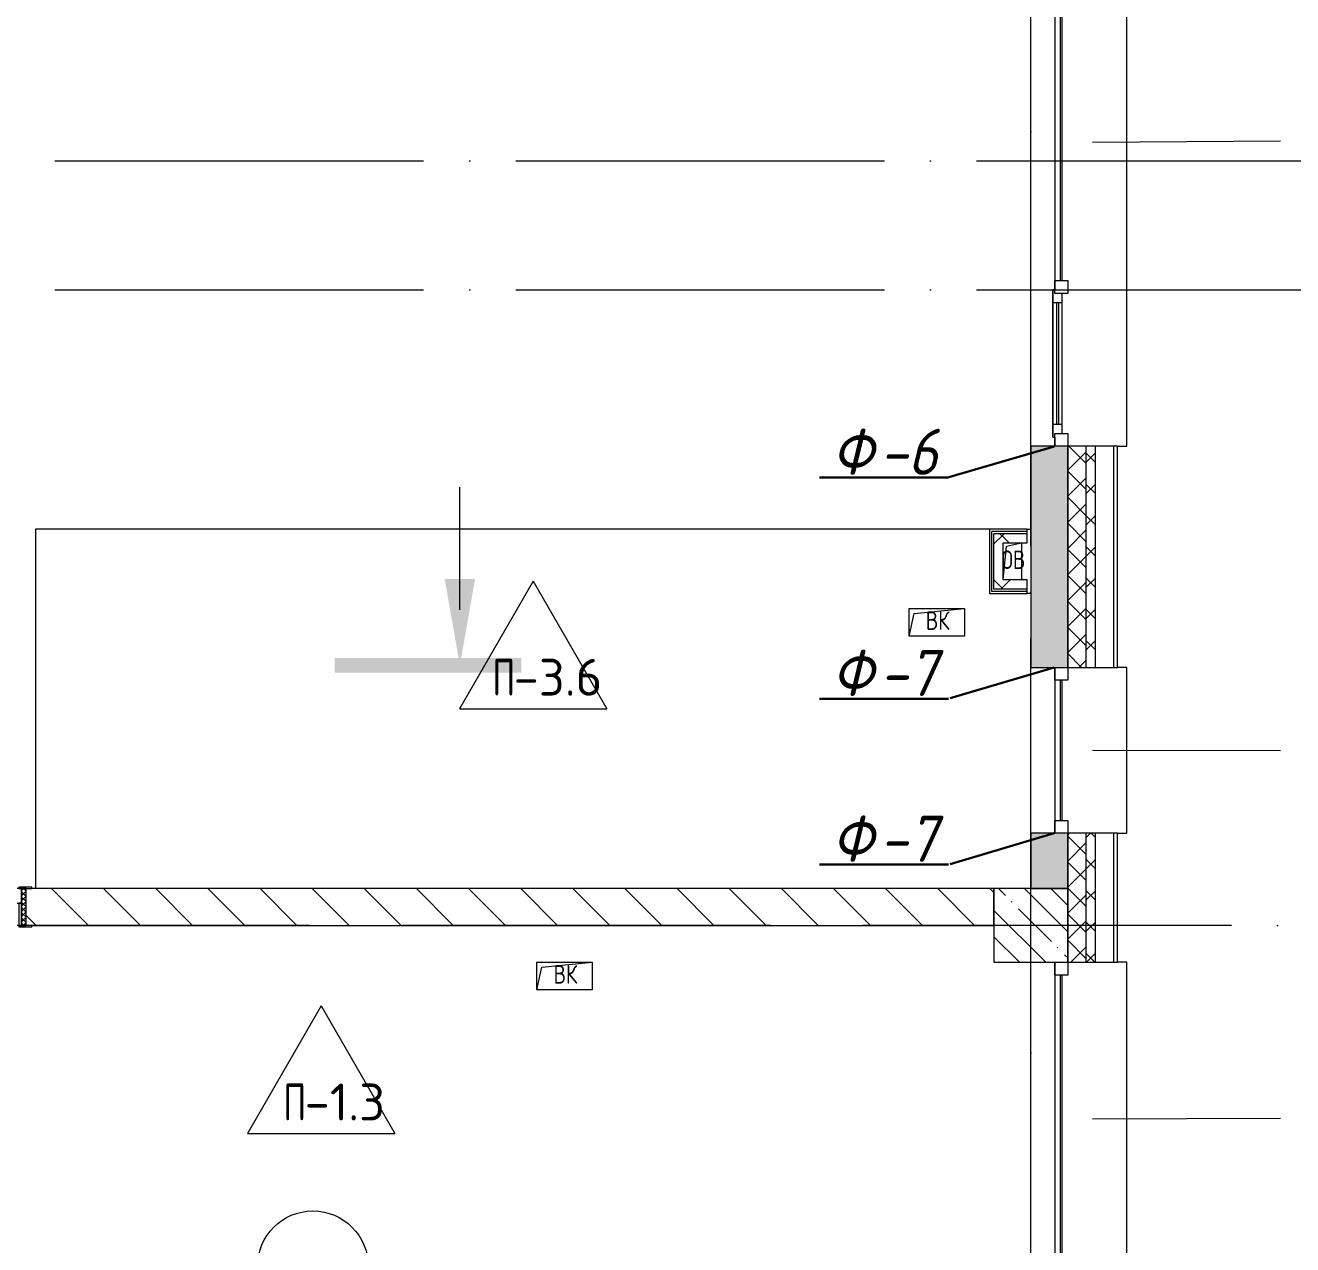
# Model space of a CAD drawing. Header units: millimetres. Extents: x -592259 to 288321, y -552984 to 293768.
# Drawn here: x 159583 to 166458, y 45792 to 52410 of the extents above; entities that cross this region are included whole.
import ezdxf

# ---------------------------------------------------------------- set-up
doc = ezdxf.new("R2010")
doc.units = ezdxf.units.MM
doc.linetypes.add('ADSK_Линия сетки', pattern=[2500, 2000, -250, 0, -250])
doc.linetypes.add('ADSK_Скрыто', pattern=[600, 300, -300])
for name, color, linetype, lineweight in [('2)Фархверки', 40, 'Continuous', 30), ('A-AREA-____-IDEN', 250, 'Continuous', 9), ('A-DETL-GENF-OTLN', 250, 'Continuous', 5), ('A-DOOR-____-MCUT', 250, 'Continuous', 5), ('A-DOOR-____-OTLN', 250, 'Continuous', 5), ('A-DOOR-FRAM-MCUT', 250, 'Continuous', 5), ('A-DOOR-FRAM-OTLN', 250, 'Continuous', 5), ('A-FLOR-____-IDEN', 250, 'Continuous', 9), ('A-FLOR-____-OTLN', 250, 'Continuous', 9), ('A-GLAZ-____-IDEN', 250, 'Continuous', 9), ('A-GLAZ-____-MCUT', 250, 'Continuous', 9), ('A-GLAZ-____-OTLN', 250, 'Continuous', 5), ('A-WALL-____-MCUT', 250, 'Continuous', 13), ('A-WALL-____-PATT', 250, 'Continuous', 13), ('A-WALL-FNSH-MCUT', 250, 'Continuous', 13), ('G-____-____-SYMB', 250, 'ADSK_Скрыто', 9), ('I-WALL-____-OTLN', 250, 'Continuous', 9), ('S-COLS-____-MCUT', 250, 'Continuous', 25), ('S-COLS-____-OTLN', 250, 'Continuous', 9), ('S-GRID-____-OTLN', 250, 'Continuous', 9)]:
    doc.layers.add(name, color=color, linetype=linetype, lineweight=lineweight)
doc.styles.add('ISOCPEUR', font='isocpeur.ttf', dxfattribs={"width": 0.8, "height": 100})
doc.styles.add('ISOCPEUR_2', font='isocpeur.ttf', dxfattribs={"height": 160})
doc.styles.add('ISOCPEUR_I', font='isocpeui.ttf', dxfattribs={"width": 0.9, "height": 12.5})
pattern_1 = [(45, (12287.91, -0.0006), (-141.42136, 141.42136), []), (135, (12287.91, -0.0006), (-141.42136, -141.42136), [])]

# ---------------------------------------------------------------- blocks, each defined once
blk = doc.blocks.new('Разрез - Номер вида сзади_3_5 мм-32550532-АР1_Кладочный план 1 этажа С2и3')
at = {"layer": 'G-____-____-SYMB', "linetype": 'Continuous'}
for points in [[(9.798, 0.404), (9.798, -0.394), (-0.333, -0.394), (-0.333, 0.404)], [(2.176, -4.675), (3, 0), (3.824, -4.675)]]:
    blk.add_hatch(color=256, dxfattribs=at).paths.add_polyline_path(points)
at = {"layer": 'G-____-____-SYMB', "linetype": 'Continuous', "lineweight": 20}
blk.add_line((3, -3), (3, -9.663), dxfattribs=at)
blk = doc.blocks.new('Дверь_СКБ_1Ст_Фрамуга1 - Н_ВВ-9_1250x2600h_Лаборантская-42082236-АР1_Маркировочный план 1 этажа С2и3')
at = {"layer": 'A-DOOR-____-OTLN'}
h = blk.add_hatch(dxfattribs=at)
h.set_pattern_fill('FP_10', color=256, style=0, pattern_type=2)
h.set_pattern_definition([(135, (1676.41, 164.685), (-14.14214, -14.14214), []), (225, (1676.41, 164.685), (14.14214, -14.14214), [])])
h.paths.add_polyline_path([(612.5, -100), (637.5, -100), (637.5, 100), (612.5, 100), (612.5, -98.2)])
at = {"layer": 'A-DOOR-FRAM-OTLN'}
h = blk.add_hatch(dxfattribs=at)
h.set_pattern_fill('FP_11', color=256, style=0, pattern_type=2)
h.set_pattern_definition([(45, (-446.384, 164.685), (-14.1421, 14.1421), []), (135, (-446.384, 164.685), (-14.1421, -14.1421), [])])
h.paths.add_polyline_path([(-612.5, -100), (-587.5, -100), (-587.5, 100), (-612.5, 100), (-612.5, 20)])
at = {"layer": 'A-DOOR-____-MCUT'}
for p, q in [((487.5, 1050), (437.5, 1050)), ((437.5, 1050), (437.5, 100)), ((487.5, 1050), (447.5, 1050)), ((447.5, 100), (447.5, 1050)), ((487.5, 100), (487.5, 1050)), ((487.5, 1050), (487.5, 100)), ((437.5, 100), (487.5, 100)), ((487.5, 100), (447.5, 100))]:
    blk.add_line(p, q, dxfattribs=at)
at = {"layer": 'A-DOOR-____-OTLN'}
blk.add_arc((487.5, 100), 950, 90, 180, dxfattribs=at)
at = {"layer": 'A-DOOR-FRAM-MCUT'}
for p, q in [((-572.5, 108), (-642.5, 108)), ((-642.5, 108), (-642.5, 100)), ((-642.5, 100), (-572.5, 100)), ((-587.5, 100), (-612.5, 100)), ((-612.5, 100), (-612.5, -100)), ((-462.5, 100), (-587.5, 100)), ((-587.5, 100), (-587.5, 20)), ((-587.5, -100), (-587.5, 100)), ((-572.5, 100), (-572.5, 108)), ((-462.5, 60), (-462.5, 100)), ((487.5, 100), (487.5, 60)), ((612.5, 100), (487.5, 100)), ((667.5, 108), (597.5, 108)), ((597.5, 108), (597.5, 100)), ((597.5, 100), (667.5, 100)), ((612.5, 20), (612.5, 100)), ((637.5, 100), (612.5, 100)), ((612.5, 100), (612.5, -100)), ((637.5, -100), (637.5, 100)), ((667.5, 100), (667.5, 108)), ((-587.5, 20), (-452.5, 20)), ((-572.5, 20), (-587.5, 20)), ((-587.5, 20), (-587.5, -100)), ((-572.5, -100), (-572.5, 20)), ((-452.5, 60), (-462.5, 60)), ((-452.5, 20), (-452.5, 60)), ((487.5, 60), (477.5, 60)), ((477.5, 60), (477.5, 20)), ((477.5, 20), (612.5, 20)), ((612.5, 20), (597.5, 20)), ((597.5, 20), (597.5, -100)), ((612.5, -100), (612.5, 20)), ((-572.5, -100), (-642.5, -100)), ((-642.5, -100), (-642.5, -108)), ((-642.5, -108), (-572.5, -108)), ((-612.5, -100), (-587.5, -100)), ((-587.5, -100), (-572.5, -100)), ((-572.5, -108), (-572.5, -100)), ((597.5, -100), (612.5, -100)), ((667.5, -100), (597.5, -100)), ((597.5, -100), (597.5, -108)), ((597.5, -108), (667.5, -108)), ((612.5, -100), (637.5, -100)), ((667.5, -108), (667.5, -100))]:
    blk.add_line(p, q, dxfattribs=at)
blk = doc.blocks.new('Окно_СКБ_1Ст1 - 120_Окно_СКБ_1Ст_1700_ОК19Л-29018914-АР1_Маркировочный план 1 этажа С2и3')
at = {"layer": 'A-GLAZ-____-MCUT'}
for p, q in [((-850, -195), (-850, -125)), ((-850, -125), (-780, -125)), ((-780, -125), (-780, -195)), ((780, -195), (780, -125)), ((780, -125), (850, -125)), ((850, -125), (850, -195)), ((-780, -195), (-850, -195)), ((850, -195), (780, -195))]:
    blk.add_line(p, q, dxfattribs=at)
at = {"layer": 'A-GLAZ-____-MCUT', "lineweight": 5}
for p, q in [((780, -155), (-780, -155)), ((780, -165), (-780, -165))]:
    blk.add_line(p, q, dxfattribs=at)
at = {"layer": 'A-GLAZ-____-OTLN'}
blk.add_line((-850, -195), (850, -195), dxfattribs=at)
blk = doc.blocks.new('WNW_Отлив1 - Отлив_металлический 2-28595994-АР1_Маркировочный план 1 этажа С2и3')
at = {"layer": 'A-GLAZ-____-OTLN'}
for p, q in [((850, 320), (-850, 320)), ((-850, 320), (-850, 270)), ((850, 270), (850, 320))]:
    blk.add_line(p, q, dxfattribs=at)
blk = doc.blocks.new('Окно_СКБ_1Ст1 - 120_Окно_СКБ_1Ст_900_ОК4_EI30-35456439-АР1_Маркировочный план 1 этажа С2и3')
at = {"layer": 'A-GLAZ-____-MCUT'}
for p, q in [((-450, -195), (-450, -125)), ((-450, -125), (-380, -125)), ((-380, -125), (-380, -195)), ((380, -195), (380, -125)), ((380, -125), (450, -125)), ((450, -125), (450, -195)), ((-380, -195), (-450, -195)), ((450, -195), (380, -195))]:
    blk.add_line(p, q, dxfattribs=at)
at = {"layer": 'A-GLAZ-____-MCUT', "lineweight": 5}
for p, q in [((380, -155), (-380, -155)), ((380, -165), (-380, -165))]:
    blk.add_line(p, q, dxfattribs=at)
at = {"layer": 'A-GLAZ-____-OTLN'}
blk.add_line((-450, -195), (450, -195), dxfattribs=at)
blk = doc.blocks.new('WNW_Отлив1 - Отлив_металлический 2-28596055-АР1_Маркировочный план 1 этажа С2и3')
at = {"layer": 'A-GLAZ-____-OTLN'}
for p, q in [((450, 320), (-450, 320)), ((-450, 320), (-450, 270)), ((450, 270), (450, 320))]:
    blk.add_line(p, q, dxfattribs=at)
blk = doc.blocks.new('Окно_СКБ_2Ст1 - Окно_СКБ_2Ст 3300_ОК2-V49-АР1_Маркировочный план 1 этажа С2и3')
at = {"layer": 'A-GLAZ-____-MCUT'}
for p, q in [((-1650, -195), (-1650, -125)), ((-1650, -125), (-1580, -125)), ((-1580, -125), (-1580, -195)), ((750, -195), (750, -125)), ((750, -125), (820, -125)), ((820, -125), (820, -195)), ((1580, -195), (1580, -125)), ((1580, -125), (1650, -125)), ((1650, -125), (1650, -195)), ((-1580, -195), (-1650, -195)), ((820, -195), (750, -195)), ((820, -195), (800, -195)), ((800, -195), (800, -205)), ((800, -205), (1600, -205)), ((1600, -205), (800, -205)), ((1580, -155), (820, -155)), ((820, -155), (820, -195)), ((870, -205), (870, -155)), ((1530, -205), (1530, -155)), ((1580, -195), (1580, -155)), ((1650, -195), (1580, -195)), ((1600, -195), (1580, -195)), ((1600, -205), (1600, -195))]:
    blk.add_line(p, q, dxfattribs=at)
at = {"layer": 'A-GLAZ-____-MCUT', "lineweight": 5}
for p, q in [((750, -155), (-1580, -155)), ((750, -165), (-1580, -165)), ((870, -175), (1530, -175)), ((1530, -185), (870, -185))]:
    blk.add_line(p, q, dxfattribs=at)
at = {"layer": 'A-GLAZ-____-OTLN'}
for p, q in [((-1650, -195), (800, -195)), ((1600, -195), (1650, -195))]:
    blk.add_line(p, q, dxfattribs=at)
blk = doc.blocks.new('WNW_Отлив1 - Отлив_металлический 2-28598290-АР1_Маркировочный план 1 этажа С2и3')
at = {"layer": 'A-GLAZ-____-OTLN'}
for p, q in [((1650, 320), (-1650, 320)), ((-1650, 320), (-1650, 270)), ((1650, 270), (1650, 320))]:
    blk.add_line(p, q, dxfattribs=at)
blk = doc.blocks.new('_Wn_-As_OpeningMEP_floor__Rectangular - _Wn_-As_OpeningMEP_floor__Rectangular-34707406-АР1_Маркировочный план 1 этажа С2и3')
at = {"layer": 'A-DETL-GENF-OTLN', "lineweight": 5}
for p, q in [((-150, -25), (-123.4, 98.4)), ((-123.4, 98.4), (150, 125))]:
    blk.add_line(p, q, dxfattribs=at)
blk = doc.blocks.new('_Wn_-As_OpeningMEP_floor__Rectangular - _Wn_-As_OpeningMEP_floor__Rectangular-37163451-АР1_Маркировочный план 1 этажа С2и3')
at = {"layer": 'A-DETL-GENF-OTLN', "lineweight": 5}
for p, q in [((-32.3, 132.3), (50, 150)), ((-50, -50), (-32.3, 132.3))]:
    blk.add_line(p, q, dxfattribs=at)
blk = doc.blocks.new('AAR_СКБ_Марка_Помещения_мал - Номер-28977439-АР1_Маркировочный план 1 этажа С2и3')
at = {"layer": 'A-AREA-____-IDEN'}
blk.add_circle((-0.028, 0), 3, dxfattribs=at)
blk = doc.blocks.new('AAR_СКБ_Марка_Перекрытия - Марка пола-17325028-АР1_Маркировочный план 1 этажа С2и3')
at = {"layer": 'A-FLOR-____-IDEN'}
for p, q in [((0, 6.932), (-4.002, 0)), ((0, 6.932), (4.002, 0)), ((-4.002, 0), (4.002, 0))]:
    blk.add_line(p, q, dxfattribs=at)

msp = doc.modelspace()

# ---------------------------------------------------------------- hatches: boundary and pattern name
at = {"layer": 'A-WALL-____-PATT', "lineweight": 15, "true_color": 0x000000}
h = msp.add_hatch(dxfattribs=at)
h.set_pattern_fill('FP_53', color=18, style=0, pattern_type=2)
h.set_pattern_definition([(135, (12287.91, -0.0006), (-84.85281, -84.85281), []), (225, (12287.91, -0.0006), (84.85281, -84.85281), [])])
h.paths.add_polyline_path([(165337.9138, -275), (165387.9138, -274.6831), (165386.9138, 624.9994), (165337.9138, 624.9994), (165337.9138, -235.4489)])
h.paths.add_polyline_path([(165386.9138, 2324.9994), (165387.9138, 2324.9994), (165386.9138, 3024.9994), (165337.9138, 3024.9994), (165337.9138, 2324.9994)])
h.paths.add_polyline_path([(165387.9138, 3924.9994), (165386.9138, 5124.9994), (165337.9138, 5124.9994), (165337.9138, 3924.9994), (165386.9138, 3924.9994)])
h.paths.add_polyline_path([(165337.9138, 8424.9994), (165387.9138, 8424.9994), (165386.9138, 9624.9994), (165337.9138, 9624.9994), (165337.9138, 8799.0577)])
h.paths.add_polyline_path([(165365.6416, 11324.9994), (165387.9138, 11324.9994), (165386.9138, 12024.9994), (165337.9138, 12024.9994), (165337.9138, 11324.9994), (165362.8229, 11324.9994)])
h.paths.add_polyline_path([(165387.9138, 12924.9994), (165386.9138, 13225.3683), (165337.9138, 13225.3683), (165337.9138, 12925), (165386.9138, 12924.9994)])
h.paths.add_polyline_path([(165362.8985, 13525.3683), (165387.9138, 13525.3683), (165387.9138, 14124.9994), (165337.9138, 14124.9994), (165337.9138, 13525.3683)])
h.paths.add_polyline_path([(165374.1295, 17424.9994), (165387.9138, 17424.9994), (165387.9138, 18624.9994), (165337.9138, 18624.9994), (165337.9138, 17425), (165374.0437, 17425)])
h.paths.add_polyline_path([(165337.9138, 20324.9994), (165387.9138, 20324.9994), (165387.9138, 21024.9994), (165337.9138, 21024.9994)])
h.paths.add_polyline_path([(165387.9138, 21924.9994), (165387.9138, 23124.9994), (165337.9138, 23124.9994), (165337.9138, 21925), (165359.3769, 21924.9994)])
h.paths.add_polyline_path([(165344.6243, 26424.9994), (165387.9138, 26424.9994), (165387.9138, 27624.9994), (165337.9138, 27624.9994), (165337.9138, 26425), (165344.3405, 26425)])
h.paths.add_polyline_path([(165387.9138, 28524.9994), (165387.9138, 29224.9994), (165337.9138, 29224.9994), (165337.9138, 28524.9994)])
h.paths.add_polyline_path([(165387.9138, 30924.9994), (165387.9138, 32124.9994), (165337.9138, 32124.9994), (165337.9138, 30924.9994)])
h.paths.add_polyline_path([(165387.9138, 35424.9994), (165387.9138, 36624.9994), (165337.9138, 36624.9994), (165337.9138, 35424.9994)])
h.paths.add_polyline_path([(165387.9138, 39924.9994), (165387.9138, 41125), (165337.9138, 41125), (165337.9138, 39924.9994)])
h.paths.add_polyline_path([(165387.9138, 42025), (165387.9138, 42725), (165337.9138, 42725), (165337.9138, 42025)])
h.paths.add_polyline_path([(165387.9138, 44425), (165387.9138, 45625), (165337.9138, 45625), (165337.9138, 44425)])
h.paths.add_polyline_path([(165387.9138, 47325), (165387.9138, 48024.9994), (165337.9138, 48024.9994), (165337.9138, 47325)])
h.paths.add_polyline_path([(165387.9138, 48924.9994), (165387.9138, 50124.9994), (165337.9138, 50124.9994), (165337.9138, 48924.9994)])
h.paths.add_polyline_path([(165337.9138, 53424.9994), (165387.9138, 53424.9994), (165387.9138, 54624.9994), (165337.9138, 54624.9994), (165337.9138, 53727.4152)])
h.paths.add_polyline_path([(165387.9138, 57924.9994), (165386.9138, 59075), (165337.9138, 59075), (165337.9138, 57924.9994)])
h = msp.add_hatch(dxfattribs=at)
h.set_pattern_fill('FP_52', color=18, style=0, pattern_type=2)
h.set_pattern_definition([(45, (12287.91, -0.0006), (-70.71068, 70.71068), []), (135, (12287.91, -0.0006), (-70.71068, -70.71068), [])])
h.paths.add_polyline_path([(165237.9138, -175), (165337.9138, -175), (165337.9138, 624.9994), (165237.9138, 624.9994), (165237.9138, -85.6642)])
h.paths.add_polyline_path([(165264.2854, 2324.9994), (165337.9138, 2324.9994), (165337.9138, 3024.9994), (165237.9138, 3024.9994), (165237.9138, 2324.9994)])
h.paths.add_polyline_path([(165282.8081, 3924.9994), (165337.9138, 3924.9994), (165337.9138, 5124.9994), (165237.9138, 5124.9994), (165237.9138, 3924.9994), (165281.8032, 3925)])
h.paths.add_polyline_path([(165237.9138, 8424.9994), (165337.9138, 8424.9994), (165337.9138, 9624.9994), (165237.9138, 9624.9994), (165237.9138, 8799.0577)])
h.paths.add_polyline_path([(165237.9138, 11324.9994), (165337.9138, 11324.9994), (165337.9138, 12024.9994), (165237.9138, 12024.9019), (165237.9138, 11729.168)])
h.paths.add_polyline_path([(165237.9138, 12924.9994), (165337.9137, 12925), (165337.9138, 13225.3683), (165237.9138, 13225.3683)])
h.paths.add_polyline_path([(165237.9138, 13525.3683), (165337.9138, 13525.3683), (165337.9138, 14124.9994), (165237.9138, 14124.6388), (165237.9138, 13682.5749)])
h.paths.add_polyline_path([(165337.9137, 17425), (165337.9138, 18624.9994), (165237.9138, 18624.9994), (165237.9138, 17425)])
h.paths.add_polyline_path([(165237.9138, 20324.9994), (165337.9138, 20324.9994), (165337.9138, 21024.9994), (165237.9138, 21024.9994)])
h.paths.add_polyline_path([(165237.9138, 21925), (165337.9137, 21925), (165337.9138, 23124.9994), (165237.9138, 23124.9994), (165237.9138, 22324.9342)])
h.paths.add_polyline_path([(165337.9137, 26425), (165337.9138, 27624.9994), (165237.9138, 27624.9994), (165237.9138, 26425)])
h.paths.add_polyline_path([(165337.9138, 28524.9994), (165337.9138, 29224.9994), (165237.9138, 29224.8142), (165237.9138, 28524.9994), (165337.7397, 28524.9994)])
h.paths.add_polyline_path([(165337.9138, 30924.9994), (165337.9138, 32124.9994), (165237.9138, 32124.9994), (165237.9138, 30924.9994), (165329.8717, 30924.9994)])
h.paths.add_polyline_path([(165314.6372, 35424.9994), (165337.9138, 35424.9994), (165337.9138, 36624.9994), (165237.9138, 36624.9994), (165237.9138, 35424.9994)])
h.paths.add_polyline_path([(165299.7856, 39924.9994), (165337.9138, 39924.9994), (165337.9138, 41125), (165237.9138, 41124.9989), (165237.9138, 39924.9994)])
h.paths.add_polyline_path([(165293.482, 42025), (165337.9138, 42025), (165337.9138, 42725), (165237.9138, 42725), (165237.9138, 42025), (165292.8549, 42025)])
h.paths.add_polyline_path([(165284.934, 44425), (165337.9138, 44425), (165337.9138, 45625), (165237.9138, 45625), (165237.9138, 44425)])
h.paths.add_polyline_path([(165237.9138, 47325), (165337.9138, 47325), (165337.9138, 48024.9994), (165237.9138, 48024.9994), (165237.9138, 47725)])
h.paths.add_polyline_path([(165237.9138, 48924.9994), (165337.9138, 48924.9994), (165337.9138, 50124.9994), (165237.9138, 50124.9994), (165237.9138, 49820.6015)])
h.paths.add_polyline_path([(165237.9138, 53424.9994), (165337.9138, 53424.9994), (165337.9138, 54624.9994), (165237.9138, 54624.9994), (165237.9138, 53727.4152)])
h.paths.add_polyline_path([(165237.9138, 57924.9994), (165337.9138, 57924.9994), (165337.9138, 58975), (165237.9138, 58975), (165237.9138, 58575)])
h = msp.add_hatch(dxfattribs=at)
h.set_pattern_fill('FP_3', color=18, style=0, pattern_type=2)
h.set_pattern_definition([(50, (12287.9, -0.0006), (364.36793, -31.8783), [38.1, -419.1]), (355, (12287.9, -0.0006), (-70.48585, 382.1133), [30.48, -335.28]), (100.451, (12318.28, -2.66), (293.885, 350.2334), [32.38, -356.18]), (46.184, (12287.9, 101.6), (542.1585, -84.0858), [57.15, -628.65]), (96.636, (12333.1, 94.6), (474.8049, 494.8554), [48.57, -534.27]), (351.184, (12287.9, 101.6), (474.8102, 494.85), [45.72, -502.92]), (21, (12338.7, 76.2), (303.22847, -204.53046), [38.1, -419.1]), (326, (12338.7, 76.2), (123.6039, 368.37604), [30.48, -335.28]), (71.451, (12364, 59.16), (426.8341, 163.8427), [32.38, -356.18]), (37.5, (12287.91, -0.0006), (6.17665, 169.11015), [16.764, -314.452, 16.764, -323.596, -336.55]), (37.5, (12287.91, -0.0006), (6.17665, 169.11015), [-671.576, 16.764, -319.786]), (7.5, (12287.91, -0.0006), (133.63888, 200.3615), [16.764, -177.292, 16.764, -306.832, -128.27]), (7.5, (12287.91, -0.0006), (133.63888, 200.3615), [-517.652, 16.764, -111.506]), (327.5, (12174.63, -0.0006), (271.18182, -11.45836), [16.764, -110.236, 16.764, -379.476, -525.78]), (327.5, (12174.63, -0.0006), (271.18182, -11.45836), [-523.24, 16.764, -509.016]), (317.5, (12123.83, -0.0006), (296.2585, 50.85285), [16.764, -148.336, 16.764, -246.38, -373.38]), (317.5, (12123.83, -0.0006), (296.2585, 50.85285), [-428.244, 16.764, -356.616])])
h.paths.add_polyline_path([(165037.8919, -175), (165236.9138, -174.511), (165037.8919, -75), (165037.8919, -171.0626)])
h.paths.add_polyline_path([(165037.8919, 125), (165237.8919, 225), (165236.9138, 624.9994), (165037.8919, 624.9994), (165037.8919, 225)])
h.paths.add_polyline_path([(165236.9138, 2324.9994), (165237.8919, 2324.9994), (165236.9138, 3024.9994), (165037.8925, 3024.9974), (165037.9789, 2324.9994), (165216.2645, 2324.9994)])
h.paths.add_polyline_path([(165037.9138, 4325), (165237.8919, 4325), (165236.9138, 5124.9994), (165037.8919, 5124.9994), (165037.8925, 4325)])
h.paths.add_polyline_path([(165141.3906, 8825), (165237.8919, 8825), (165236.9138, 9624.9994), (165037.8919, 9624.9994), (165037.8919, 8825), (165139.5446, 8825)])
h.paths.add_polyline_path([(165114.5786, 11324.9994), (165237.8919, 11324.9994), (165236.9138, 12024.9994), (165037.8919, 12024.9994), (165037.9148, 11324.9994), (165112.2198, 11324.9994)])
h.paths.add_polyline_path([(165093.129, 13325), (165236.9138, 13325), (165236.9138, 14124.9994), (165037.8919, 14124.9994), (165037.8919, 13325), (165090.36, 13325)])
h.paths.add_polyline_path([(165044.8674, 17825), (165237.8919, 17825), (165236.9138, 18624.9994), (165037.8919, 18624.9994), (165037.8919, 17825), (165041.1754, 17825)])
h.paths.add_polyline_path([(165037.9138, 20324.9994), (165237.8919, 20324.9994), (165236.9138, 21024.9994), (165037.8919, 21024.9994), (165037.8919, 20324.9994)])
h.paths.add_polyline_path([(165037.9138, 22325), (165237.8919, 22325), (165236.9138, 23124.9994), (165037.8919, 23124.9994), (165037.8919, 22325)])
h.paths.add_polyline_path([(165237.8919, 26825), (165236.9138, 27624.9994), (165037.8919, 27624.9994), (165037.8919, 26825), (165236.9138, 26825)])
h.paths.add_polyline_path([(165068.9434, 28524.9994), (165237.8919, 28524.9994), (165236.9138, 29224.9994), (165037.8919, 29224.9994), (165037.9138, 28524.9994)])
h.paths.add_polyline_path([(165037.9138, 31325), (165237.8919, 31325), (165236.9138, 32124.9994), (165037.8919, 32124.9994), (165037.8919, 31325)])
h.paths.add_polyline_path([(165237.8919, 35424.9994), (165236.9138, 35825), (165037.8919, 35825), (165037.9138, 35424.9994), (165236.9138, 35424.9994)])
h.paths.add_polyline_path([(165037.9138, 36225), (165237.8919, 36225), (165236.9138, 36624.9994), (165037.8919, 36624.9994), (165037.8919, 36225)])
h.paths.add_polyline_path([(165037.9138, 39924.9994), (165237.8919, 39924.9994), (165236.9138, 40725), (165037.8919, 40725), (165037.8919, 39924.9994)])
h.paths.add_polyline_path([(165037.9138, 42025), (165237.8919, 42025), (165236.9138, 42725), (165037.8919, 42725), (165037.8919, 42025)])
h.paths.add_polyline_path([(165039.9348, 44425), (165237.8919, 44425), (165236.9138, 45625), (165037.8919, 45625), (165037.9138, 44425)])
h.paths.add_polyline_path([(165084.8373, 47725), (165237.8919, 47725), (165236.9138, 48024.9994), (165037.8919, 48024.9994), (165037.9138, 47725)])
h.paths.add_polyline_path([(165236.9138, 48924.9994), (165237.8919, 48924.9994), (165236.9138, 50124.9994), (165037.8919, 50124.9994), (165037.9138, 48924.9994), (165234.5953, 48924.9994)])
h.paths.add_polyline_path([(165100.5645, 53825), (165237.8919, 53825), (165236.9138, 54624.9994), (165037.8919, 54624.9994), (165037.9138, 53825), (165045.6407, 53825)])
h.paths.add_polyline_path([(165198.7125, 57924.9994), (165237.8919, 57924.9994), (165236.9138, 58575), (165037.8919, 58575), (165037.9138, 57924.9994), (165167.9138, 57924.9994)])
h = msp.add_hatch(dxfattribs=at)
h.set_pattern_fill('FP_83', color=18, style=0, pattern_type=2)
h.set_pattern_definition(pattern_1)
h.paths.add_polyline_path([(164837.9138, 49400.3155), (164887.9138, 49400.3155), (164887.9138, 49650.3155), (164837.9138, 49650.3155), (164837.9138, 49515.4839)])
h = msp.add_hatch(dxfattribs=at)
h.set_pattern_fill('FP_83', color=18, style=0, pattern_type=2)
h.set_pattern_definition(pattern_1)
h.paths.add_polyline_path([(164987.8931, 49600.3155), (165017.8919, 49600.3155), (165017.8919, 49650.3155), (164887.9138, 49650.3155), (164887.9138, 49600.3155), (164892.8564, 49600.3155)])
h = msp.add_hatch(dxfattribs=at)
h.set_pattern_fill('FP_83', color=18, style=0, pattern_type=2)
h.set_pattern_definition(pattern_1)
h.paths.add_polyline_path([(165017.8919, 49350.3155), (165017.8919, 49400.3155), (164837.9138, 49400.3155), (164837.9138, 49350.3155), (164987.8931, 49350.3155)])
h = msp.add_hatch(dxfattribs=at)
h.set_pattern_fill('FP_2', color=18, style=0, pattern_type=2)
h.set_pattern_definition([(135, (12287.91, -0.0006), (-141.42136, -141.42136), [])])
h.paths.add_polyline_path([(162658.5476, 47525), (164837.8919, 47525), (164837.8919, 47725), (159587.8919, 47725), (159587.8919, 47525), (162568.9749, 47525)])
h.paths.add_polyline_path([(158307.8919, 47525), (158337.8919, 47525), (158337.8919, 47725), (157737.8919, 47725), (157737.8919, 47525), (157837.9138, 47525)])
at = {"layer": 'S-COLS-____-OTLN', "lineweight": 5, "true_color": 0x000000}
h = msp.add_hatch(dxfattribs=at)
h.set_pattern_fill('FP_1', color=18, style=0, pattern_type=2)
h.set_pattern_definition([(135, (12287.91, -0.0006), (-142.5612, -142.5612), []), (135, (12430.48, -0.0006), (-142.5612, -142.5612), [252.016, -50.403, 3.353, -47.05])])
h.paths.add_polyline_path([(165023.8833, 47325), (165237.8919, 47325), (165236.9138, 47725), (164837.8919, 47725), (164837.9224, 47325.0006), (164987.8931, 47325)])

# ---------------------------------------------------------------- linework, layer by layer
at = {"layer": '2)Фархверки'}
for p, q in [((165165.2337, 50124.637), (164593.5821, 49957.6301)), ((164591.0767, 49954.9863), (163891.0767, 49954.9863)), ((165165.2337, 48924.637), (164600.217, 48757.6301)), ((164591.0767, 48754.9863), (163891.0767, 48754.9863)), ((165165.2337, 48024.637), (164600.217, 47857.6301)), ((164591.0767, 47854.9863), (163891.0767, 47854.9863))]:
    msp.add_line(p, q, dxfattribs=at)
at = {"layer": 'A-FLOR-____-OTLN', "color": 18, "lineweight": 5, "true_color": 0x000000}
for p, q in [((164812.9138, 49675.3155), (159637.9138, 49675.3155)), ((159637.9138, 49675.3155), (159637.9138, 47725)), ((165017.8919, 49675.3155), (165037.8919, 49675.3155)), ((164987.8931, 49600.3155), (164987.8931, 49400.3155)), ((165037.8919, 49325.3155), (165017.8919, 49325.3155)), ((164378.28, 49094.6437), (164378.28, 49244.6437)), ((164378.28, 49244.6437), (164678.28, 49244.6437)), ((164678.28, 49244.6437), (164678.28, 49094.6437)), ((164678.28, 49094.6437), (164378.28, 49094.6437)), ((162358.5476, 47175.0006), (162358.5476, 47325.0006)), ((162358.5476, 47325.0006), (162658.5476, 47325.0006)), ((162658.5476, 47325.0006), (162658.5476, 47175.0006)), ((162658.5476, 47175.0006), (162358.5476, 47175.0006))]:
    msp.add_line(p, q, dxfattribs=at)
at = {"layer": 'A-GLAZ-____-IDEN', "color": 18, "lineweight": 15, "true_color": 0x000000}
for p, q in [((165372.9138, 51774.9994), (166391.8278, 51781.9821)), ((165372.9138, 48474.9994), (166391.8278, 48474.542)), ((165372.9138, 46475), (166391.8278, 46479.5052))]:
    msp.add_line(p, q, dxfattribs=at)
at = {"layer": 'A-WALL-____-MCUT', "color": 18, "lineweight": 15, "true_color": 0x000000}
for p, q in [((165037.8919, 50124.9994), (165037.8919, 48924.9994)), ((165237.8919, 50124.9994), (165037.8919, 50124.9994)), ((165237.8919, 48924.9994), (165237.8919, 50124.9994)), ((165337.9138, 50124.9994), (165237.9138, 50124.9994)), ((165237.9138, 50124.9994), (165237.9138, 48924.9994)), ((165387.9138, 50124.9994), (165337.9138, 50124.9994)), ((165337.9138, 48924.9994), (165337.9138, 50124.9994)), ((165487.9138, 50124.9994), (165387.9138, 50124.9994)), ((165387.9138, 48924.9994), (165387.9138, 50124.9994)), ((165487.9138, 48924.9994), (165487.9138, 50124.9994)), ((164825.4138, 49337.8155), (164825.4138, 49662.8155)), ((165017.8919, 49662.8155), (164825.4138, 49662.8155)), ((164837.9138, 49350.3155), (164837.9138, 49650.3155)), ((165017.8919, 49650.3155), (164837.9138, 49650.3155)), ((165017.8919, 49600.3155), (165017.8919, 49650.3155)), ((164887.9138, 49400.3155), (164887.9138, 49600.3155)), ((164887.9138, 49600.3155), (165017.8919, 49600.3155)), ((165017.8919, 49400.3155), (164887.9138, 49400.3155)), ((165017.8919, 49350.3155), (165017.8919, 49400.3155)), ((165017.8919, 49337.8155), (164825.4138, 49337.8155)), ((165017.8919, 49350.3155), (164837.9138, 49350.3155)), ((165037.8919, 48924.9994), (165237.8919, 48924.9994)), ((165237.9138, 48924.9994), (165337.9138, 48924.9994)), ((165337.9138, 48924.9994), (165387.9138, 48924.9994)), ((165387.9138, 48924.9994), (165487.9138, 48924.9994)), ((165037.8919, 48024.9994), (165037.8919, 47725)), ((165237.8919, 48024.9994), (165037.8919, 48024.9994)), ((165237.8919, 47725), (165237.8919, 48024.9994)), ((165337.9138, 48024.9994), (165237.9138, 48024.9994)), ((165237.9138, 48024.9994), (165237.9138, 47725)), ((165387.9138, 48024.9994), (165337.9138, 48024.9994)), ((165337.9138, 47325), (165337.9138, 48024.9994)), ((165487.9138, 48024.9994), (165387.9138, 48024.9994)), ((165387.9138, 47325), (165387.9138, 48024.9994)), ((165487.9138, 47325), (165487.9138, 48024.9994)), ((164837.8919, 47725), (159617.8919, 47725)), ((164837.8919, 47525), (164837.8919, 47725)), ((165037.8919, 47725), (165237.8919, 47725)), ((165237.9138, 47725), (165237.9138, 47325)), ((159617.8919, 47525), (164837.8919, 47525)), ((165237.9138, 47325), (165337.9138, 47325)), ((165337.9138, 47325), (165387.9138, 47325)), ((165387.9138, 47325), (165487.9138, 47325))]:
    msp.add_line(p, q, dxfattribs=at)
at = {"layer": 'A-WALL-FNSH-MCUT', "lineweight": 15}
for p, q in [((165507.9138, 50124.9994), (165487.9138, 50124.9994)), ((165507.9138, 48924.9994), (165507.9138, 50124.9994)), ((164812.9138, 49675.3155), (164812.9138, 49325.3155)), ((165017.8919, 49675.3155), (164812.9138, 49675.3155)), ((165017.8919, 49650.3155), (165017.8919, 49675.3155)), ((164812.9138, 49325.3155), (165017.8919, 49325.3155)), ((165017.8919, 49325.3155), (165017.8919, 49350.3155)), ((165487.9138, 48924.9994), (165507.9138, 48924.9994)), ((165507.9138, 48024.9994), (165487.9138, 48024.9994)), ((165507.9138, 47325), (165507.9138, 48024.9994)), ((165487.9138, 47325), (165507.9138, 47325))]:
    msp.add_line(p, q, dxfattribs=at)
at = {"layer": 'I-WALL-____-OTLN', "color": 18, "lineweight": 15, "true_color": 0x000000}
for p, q in [((165037.8919, 50124.9994), (165037.8919, 53424.9994)), ((165037.8919, 48024.9994), (165037.8919, 48924.9994)), ((165037.8919, 45625), (165037.8919, 47325))]:
    msp.add_line(p, q, dxfattribs=at)
at = {"layer": 'S-COLS-____-MCUT', "color": 18, "lineweight": 5, "true_color": 0x000000}
for p, q in [((165037.8919, 47725), (164837.8919, 47725)), ((164837.8919, 47725), (164837.8919, 47325)), ((165237.8919, 47325), (165237.8919, 47725)), ((164837.8919, 47325), (165237.8919, 47325))]:
    msp.add_line(p, q, dxfattribs=at)
at = {"layer": 'S-COLS-____-OTLN', "color": 18, "lineweight": 5, "true_color": 0x000000}
msp.add_line((165237.8919, 47725), (165037.8919, 47725), dxfattribs=at)
at = {"layer": 'S-GRID-____-OTLN', "color": 18, "linetype": 'ADSK_Линия сетки', "true_color": 0x000000}
for p, q in [((165037.9138, -2919.5356), (165037.9138, 61063.6538)), ((77240.3519, 51675), (168626.8279, 51675)), ((77240.3519, 50975), (168626.8279, 50975)), ((168626.8279, 47525), (111607.9138, 47525))]:
    msp.add_line(p, q, dxfattribs=at)

# ---------------------------------------------------------------- block references
at = {"layer": 'A-AREA-____-IDEN', "color": 18, "true_color": 0x000000, "xscale": 99.99999999999993, "yscale": 99.99999999999993, "zscale": 99.99999999999993}
msp.add_blockref('AAR_СКБ_Марка_Помещения_мал - Номер-28977439-АР1_Маркировочный план 1 этажа С2и3', (161145.4575, 45675.1989), dxfattribs=at)
at = {"layer": 'A-DOOR-____-OTLN', "color": 18, "true_color": 0x000000}
msp.add_blockref('Дверь_СКБ_1Ст_Фрамуга1 - Н_ВВ-9_1250x2600h_Лаборантская-42082236-АР1_Маркировочный план 1 этажа С2и3', (158950.3919, 47625), dxfattribs=at)
at = {"layer": 'A-FLOR-____-IDEN', "color": 18, "true_color": 0x000000, "xscale": 99.99999999999993, "yscale": 99.99999999999993, "zscale": 99.99999999999993}
for p in [(162337.9138, 48700.1578), (161187.9029, 46394.9997)]:
    msp.add_blockref('AAR_СКБ_Марка_Перекрытия - Марка пола-17325028-АР1_Маркировочный план 1 этажа С2и3', p, dxfattribs=at)
at = {"layer": 'A-GLAZ-____-OTLN', "color": 18, "true_color": 0x000000, "rotation": 269.9999999999999}
for name, p in [('Окно_СКБ_2Ст1 - Окно_СКБ_2Ст 3300_ОК2-V49-АР1_Маркировочный план 1 этажа С2и3', (165362.9138, 51774.9994)), ('WNW_Отлив1 - Отлив_металлический 2-28598290-АР1_Маркировочный план 1 этажа С2и3', (165237.9138, 51774.9994)), ('Окно_СКБ_1Ст1 - 120_Окно_СКБ_1Ст_900_ОК4_EI30-35456439-АР1_Маркировочный план 1 этажа С2и3', (165362.9138, 48474.9994)), ('Окно_СКБ_1Ст1 - 120_Окно_СКБ_1Ст_1700_ОК19Л-29018914-АР1_Маркировочный план 1 этажа С2и3', (165362.9138, 46475)), ('WNW_Отлив1 - Отлив_металлический 2-28595994-АР1_Маркировочный план 1 этажа С2и3', (165237.9138, 46475))]:
    msp.add_blockref(name, p, dxfattribs=at)
at = {"layer": 'A-GLAZ-____-OTLN', "color": 18, "true_color": 0x000000}
for name, p in [('_Wn_-As_OpeningMEP_floor__Rectangular - _Wn_-As_OpeningMEP_floor__Rectangular-37163451-АР1_Маркировочный план 1 этажа С2и3', (164937.9035, 49450.3155)), ('_Wn_-As_OpeningMEP_floor__Rectangular - _Wn_-As_OpeningMEP_floor__Rectangular-34707406-АР1_Маркировочный план 1 этажа С2и3', (164528.28, 49119.6437)), ('_Wn_-As_OpeningMEP_floor__Rectangular - _Wn_-As_OpeningMEP_floor__Rectangular-34707406-АР1_Маркировочный план 1 этажа С2и3', (162508.5476, 47200.0006))]:
    msp.add_blockref(name, p, dxfattribs=at)
at = {"layer": 'A-GLAZ-____-OTLN', "color": 18, "lineweight": 15, "true_color": 0x000000, "rotation": 269.9999999999999}
msp.add_blockref('WNW_Отлив1 - Отлив_металлический 2-28596055-АР1_Маркировочный план 1 этажа С2и3', (165237.9138, 48474.9994), dxfattribs=at)
at = {"layer": 'G-____-____-SYMB', "linetype": 'Continuous', "xscale": 99.99999999999993, "yscale": 99.99999999999993, "zscale": 99.99999999999993, "rotation": 180}
msp.add_blockref('Разрез - Номер вида сзади_3_5 мм-32550532-АР1_Кладочный план 1 этажа С2и3', (162240.2877, 48936.9532), dxfattribs=at)

# ---------------------------------------------------------------- texts
at = {"layer": '2)Фархверки', "attachment_point": 1}
for s, insert, char_height, width, style in [('\\fISOCPEUR|b0|i1|c204|p34|;Ф', (163957.9749, 50220.1217), 250, 312.658125, 'ISOCPEUR_I'), ('-6', (164215.9437, 50220.1217), 250, 448.945, 'ISOCPEUR_I'), ('ОВ', (164877.9245, 49559.271), 100, 160.3375, 'ISOCPEUR'), ('ВК', (164468.301, 49228.5991), 100, 160.3375, 'ISOCPEUR'), ('\\fISOCPEUR|b0|i1|c204|p34|;Ф', (163957.9749, 49020.1217), 250, 312.658125, 'ISOCPEUR_I'), ('-7', (164215.9437, 49020.1217), 250, 448.945, 'ISOCPEUR_I'), ('\\fISOCPEUR|b0|i1|c204|p34|;Ф', (163957.9749, 48120.1217), 250, 312.658125, 'ISOCPEUR_I'), ('-7', (164215.9437, 48120.1217), 250, 448.945, 'ISOCPEUR_I'), ('ВК', (162448.5687, 47308.956), 100, 160.3375, 'ISOCPEUR')]:
    msp.add_mtext(s, dxfattribs=dict(at, insert=insert, char_height=char_height, width=width, style=style))
at = {"layer": 'A-FLOR-____-IDEN', "color": 18, "true_color": 0x000000, "char_height": 200, "attachment_point": 1, "style": 'ISOCPEUR_2'}
for s, insert, width in [('\\fISOCPEUR|b0|i0|c204|p34|;\\W.7;П', (162116.5789, 48971.5436), 140.295312), ('-3.6', (162232.3341, 48971.5436), 420.885937), ('\\fISOCPEUR|b0|i0|c204|p34|;\\W.7;П', (160982.668, 46666.3855), 140.295312), ('-1.3', (161098.4232, 46666.3855), 381.60325)]:
    msp.add_mtext(s, dxfattribs=dict(at, insert=insert, width=width))

doc.saveas('drawing.dxf')
